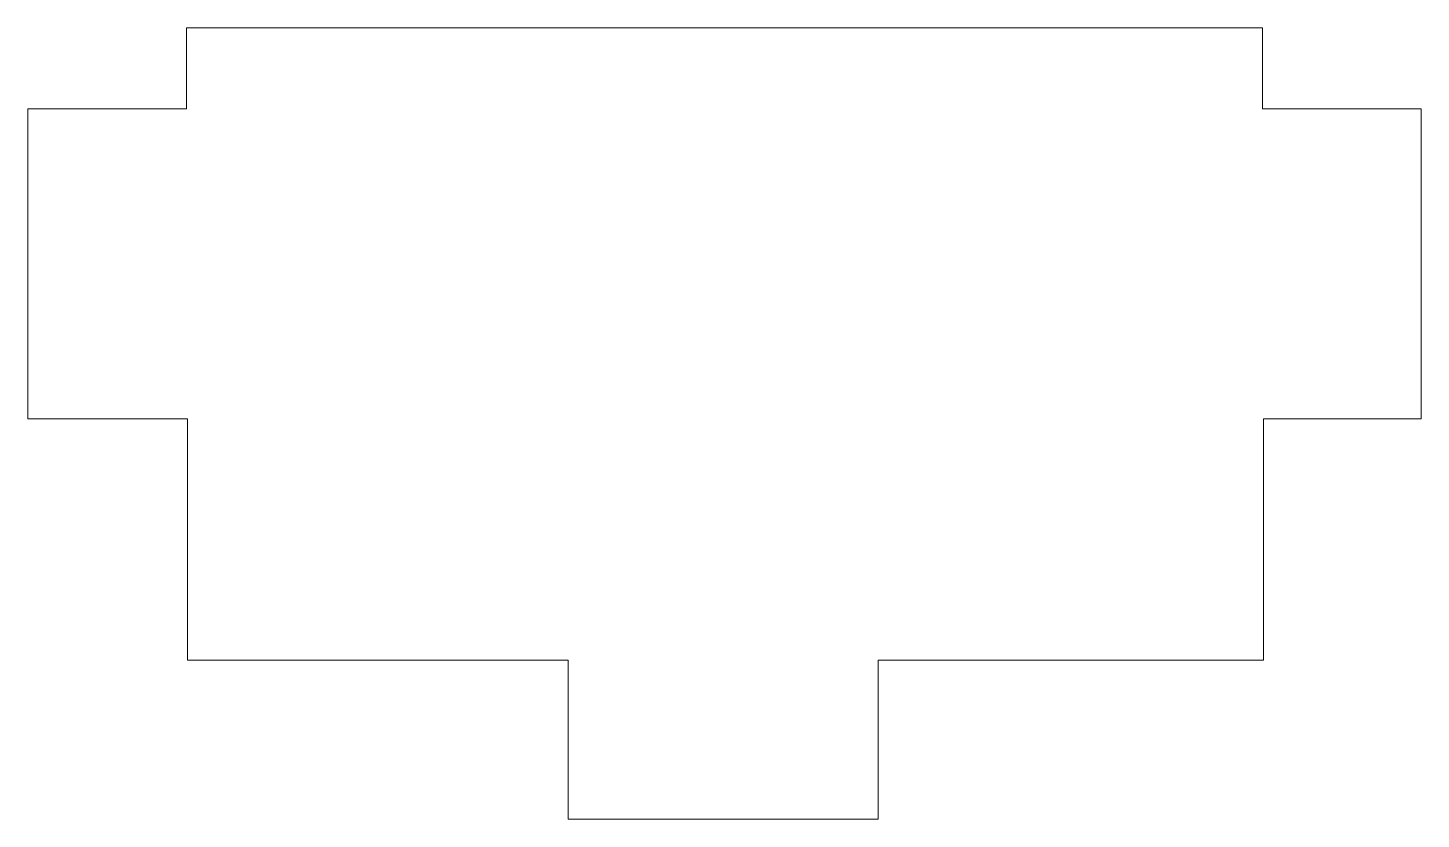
# Model space of a CAD drawing. Header units: inches. Extents: x -1.1 to 1.1, y -0.88 to 0.37.
import ezdxf

# ---------------------------------------------------------------- set-up
doc = ezdxf.new("R2010")
doc.units = ezdxf.units.IN
doc.header["$MEASUREMENT"] = 0

msp = doc.modelspace()

# ---------------------------------------------------------------- linework, layer by layer
at = {"color": 7, "linetype": 'Continuous', "lineweight": 15}
for p, q in [((-0.845, 0.369), (-0.845, 0.2415)), ((0.849, 0.369), (-0.845, 0.369)), ((0.849, 0.2415), (0.849, 0.369)), ((-1.095, 0.2415), (-1.095, -0.2465)), ((-0.845, 0.2415), (-1.095, 0.2415)), ((1.099, 0.2415), (0.849, 0.2415)), ((1.099, -0.2465), (1.099, 0.2415)), ((-1.095, -0.2465), (-0.8435, -0.2465)), ((-0.8435, -0.2465), (-0.8435, -0.6265)), ((0.8505, -0.2465), (1.099, -0.2465)), ((0.8505, -0.6265), (0.8505, -0.2465)), ((-0.8435, -0.6265), (-0.244, -0.6265)), ((-0.244, -0.6265), (-0.244, -0.8765)), ((0.244, -0.6265), (0.8505, -0.6265)), ((0.244, -0.8765), (0.244, -0.6265)), ((-0.244, -0.8765), (0.244, -0.8765))]:
    msp.add_line(p, q, dxfattribs=at)

doc.saveas('drawing.dxf')
